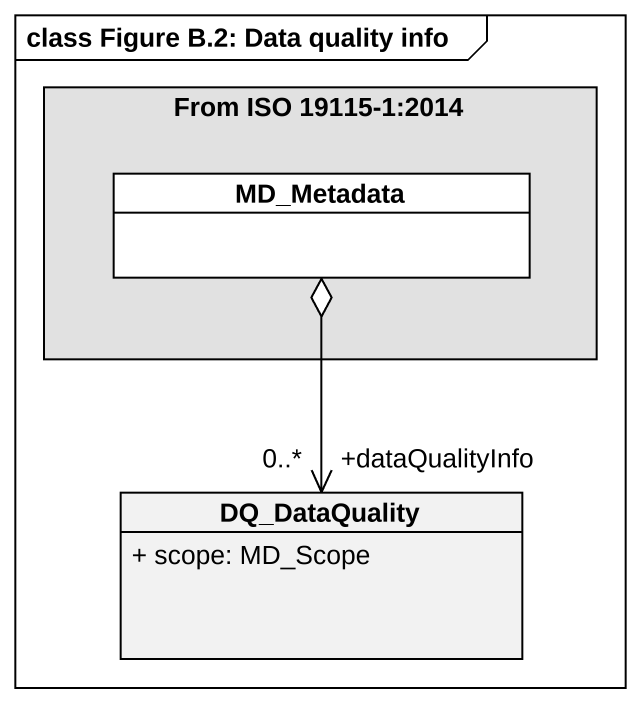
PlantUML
@startuml
mainframe class Figure B.2: Data quality info
hide circle
hide empty members
skinparam classAttributeIconSize 0
rectangle "From ISO 19115-1:2014" as From_ISO_19115_1_2014 #E1E1E1 {
  class MD_Metadata #FFFFFF
}
class DQ_DataQuality {
  + scope: MD_Scope
}
DQ_DataQuality "+dataQualityInfo\n0..*" <-up-o MD_Metadata
@enduml
